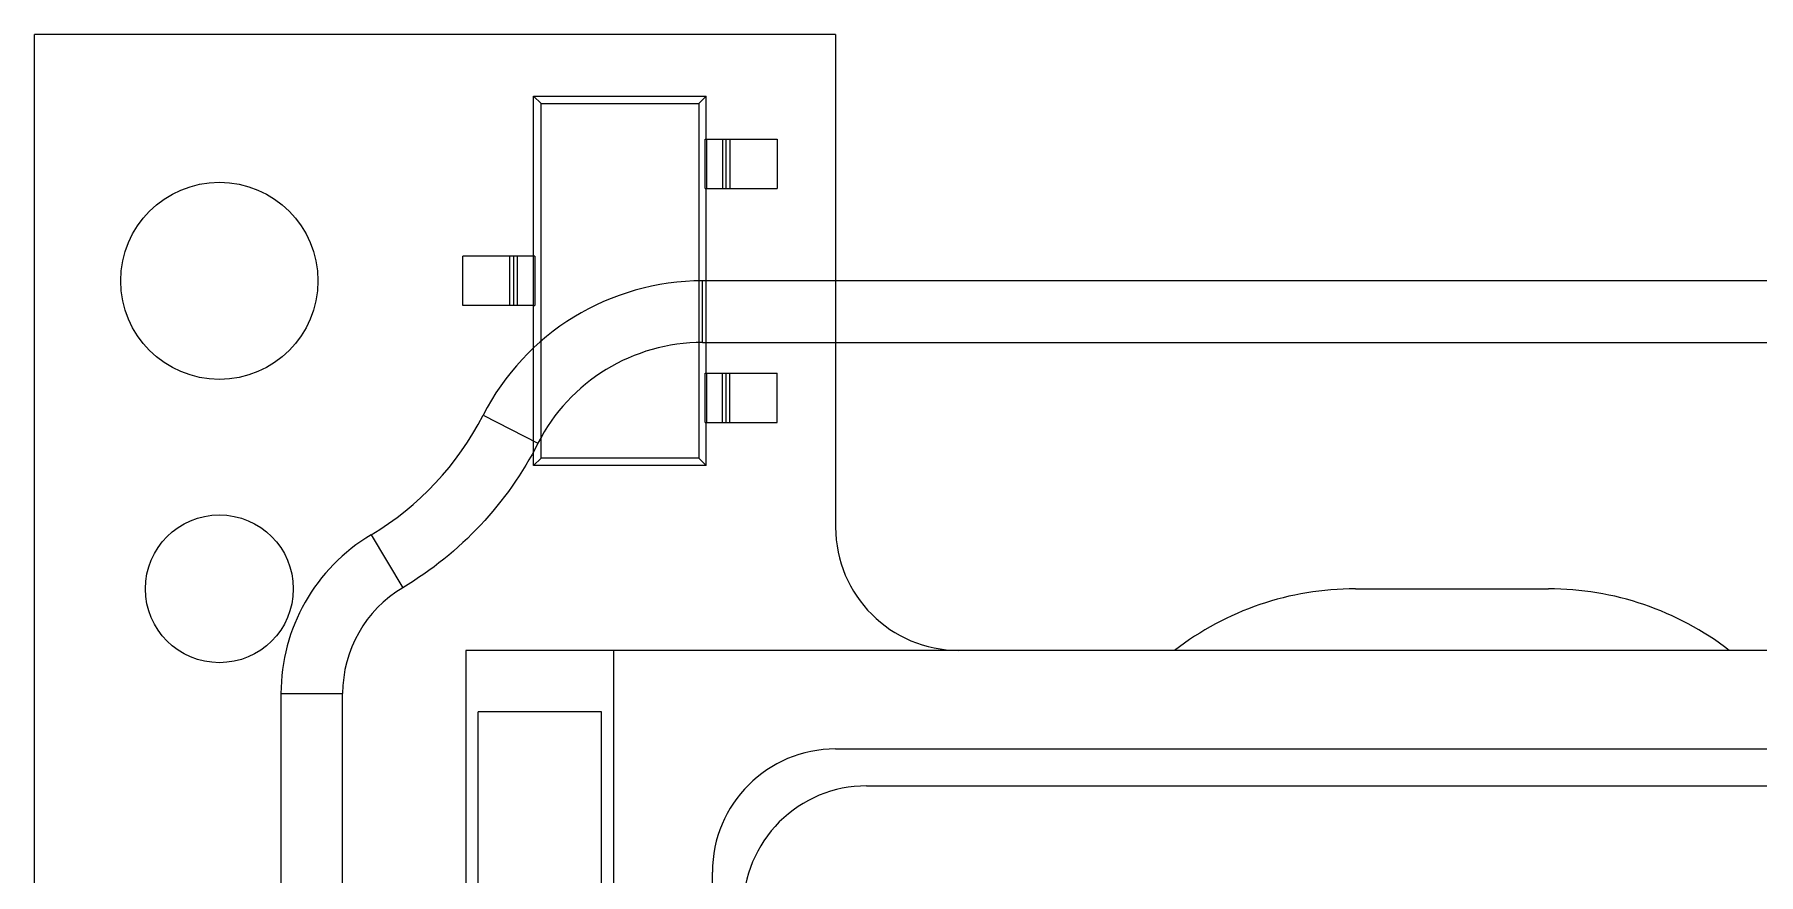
# Model space of a CAD drawing. Header units: millimetres. Extents: x -13 to 383, y -156 to 81.
# Drawn here: x 53.65 to 67.64, y 46.83 to 53.65 of the extents above; entities that cross this region are included whole.
import ezdxf

# ---------------------------------------------------------------- set-up
doc = ezdxf.new("R2010")
doc.units = ezdxf.units.MM
doc.header["$LTSCALE"] = 0.5
doc.layers.get('0').update_dxf_attribs({"lineweight": 18})

# ---------------------------------------------------------------- blocks, each defined once
blk = doc.blocks.new('*X6')
at = {"color": 7, "linetype": 'Continuous', "lineweight": 25}
for p, q in [((-6.079024883603324, 3.599999999990928), (-6.079023656018762, 4.100000000000364)), ((6.079024270831269, 4.100000000000591), (-6.079023655894616, 4.100000000000591)), ((-6.079024883603324, 3.600000000000591), (6.079024884623777, 3.600000000000591)), ((-7.860632716063265, 3.008762146883328), (-7.415227799621789, 2.781573986054809)), ((-8.768914864394901, 2.037932857056148), (-8.512609909524144, 1.608622048775032)), ((-9.499999999241027, 0.7500004323605935), (-9.499999999241027, -10.90995024925701)), ((-9.49999999973943, 0.750000432342631), (-8.999999999490228, 0.750000432342631)), ((-8.999999999241027, -27.89999999999941), (-8.999999999241027, 0.7500004323605935))]:
    blk.add_line(p, q, dxfattribs=at)
at = {"color": 0, "linetype": 'Continuous', "ltscale": 0.5}
blk.add_line((-4.75000000029786, -2.842170943040401e-14), (4.750000000298314, 0), dxfattribs=at)
at = {"color": 7, "linetype": 'Continuous', "lineweight": 25}
for centre, radius, start, end in [((-6.079028566313809, 2.100017417840604), 1.999982582165811, 89.99985932799888, 152.9751773110025), ((-9.999999958406079, 4.100000432141542), 2.401602213713868, 300.8378314235081, 332.9750132578506), ((-7.999999999924967, 0.750000432342631), 1.499999999814231, 120.8378314213746, 180.0000000000001)]:
    blk.add_arc(centre, radius, start, end, dxfattribs=at)
at = {"color": 0, "linetype": 'Continuous', "ltscale": 0.5}
blk.add_arc((-4.749999998675776, -1.000000000750532), 1.000000000747605, 90.00000009294115, 180.0000002788253, dxfattribs=at)
at = {"color": 7, "linetype": 'Continuous', "lineweight": 25}
for points in [[(-6.079024883603324, 3.599999999980014), (-6.642751487826445, 3.600001384024154), (-7.1590837787694, 3.28374718814041), (-7.415227799612239, 2.781573986049807)], [(-7.415227799614058, 2.781573986050603), (-7.663348195056187, 2.295134494436184), (-8.043746597877544, 1.88854043800302), (-8.512609909524144, 1.608622048775032)], [(-8.512609909397725, 1.608622048563007), (-8.814843191919863, 1.428184271704595), (-8.999999999490228, 1.101998654471231), (-8.999999999490228, 0.750000432342631)]]:
    blk.add_open_spline(points, degree=3, dxfattribs=at)
blk = doc.blocks.new('*X28')
at = {"color": 8, "linetype": 'Continuous', "ltscale": 0.5}
for p, q in [((1.100000761466845, 27.5000008642831), (0.1000007614668448, 27.5000008642831)), ((0.1000007614494578, 0.4999999999999147), (0.1000007614494507, 27.5000008642831)), ((1.100000761395791, 0.5000000001315605), (1.100000761395791, 27.5000008642831))]:
    blk.add_line(p, q, dxfattribs=at)
blk = doc.blocks.new('*X29')
at = {"color": 8, "ltscale": 0.5}
for p, q in [((-13.00000047037065, -0.8000000000000114), (-3.000000289837885, -0.8000000000000114)), ((-14.00000047013117, -26.20000086434436), (-14.00000047013123, -1.80000000020101))]:
    blk.add_line(p, q, dxfattribs=at)
at = {"color": 8, "linetype": 'Continuous', "ltscale": 0.5}
blk.add_arc((-13.00000046992886, -1.800000000201038), 1.000000000202306, 90.00000002531671, 179.9999999999999, dxfattribs=at)

msp = doc.modelspace()

# ---------------------------------------------------------------- linework, layer by layer
at = {"color": 3, "linetype": 'Continuous', "lineweight": 25}
msp.add_line((60.15344639138152, 53.64999987148607), (53.65344635040333, 53.64999987148607), dxfattribs=at)
at = {"color": 3}
for p, q in [((53.65344635040378, 45.89999943998245), (53.65344635040333, 53.64999987148607)), ((60.15344639138152, 53.64999987148585), (60.15344639138152, 49.64999987143764)), ((69.1534463914711, 48.64999987148562), (61.15344639153295, 48.64999987148562))]:
    msp.add_line(p, q, dxfattribs=at)
at = {"color": 9, "linetype": 'Continuous', "lineweight": 25}
for p, q in [((57.76468869686892, 53.08875803054192), (57.70344678700735, 53.14999994040349)), ((57.70344678700735, 53.14999994040349), (59.10344673708846, 53.14999994040349)), ((57.70344678700735, 51.84999982044914), (57.70344678700735, 53.14999994040349)), ((57.76468869686892, 53.08875803054192), (59.04220436156561, 53.08875803054192)), ((57.76468869686892, 50.21124182418802), (57.76468869686892, 53.08875803054192)), ((59.10344673708846, 53.14999994040349), (59.04220436156561, 53.08875803054192)), ((59.04220436156561, 53.08875803054192), (59.04220436156561, 50.21124182418802)), ((59.10344673708846, 52.80000006929853), (59.10344673708846, 53.14999994040349)), ((59.09469789282252, 52.39999981746891), (59.09469789282252, 52.80000006929853)), ((59.09469789282252, 52.80000006929853), (59.10671148837378, 52.80000006929853)), ((59.10671148837378, 52.80000006929853), (59.10671148837378, 52.39999981746891)), ((59.10671148837378, 52.80000006929853), (59.23607871324589, 52.80000006929853)), ((59.23607871324589, 52.80000006929853), (59.23607871324589, 52.39999981746891)), ((59.23607871324589, 52.80000006929853), (59.26635601014664, 52.80000006929853)), ((59.26635601014664, 52.39999981746891), (59.26635601014664, 52.80000006929853)), ((59.26635601014664, 52.80000006929853), (59.29620955527594, 52.80000006929853)), ((59.29620955527594, 52.80000006929853), (59.29620955527594, 52.39999981746891)), ((59.29620955527594, 52.80000006929853), (59.67844669163992, 52.80000006929853)), ((59.67844669163992, 52.80000006929853), (59.67844669163992, 52.39999981746891)), ((59.09469789282252, 52.39999981746891), (59.10671148837378, 52.39999981746891)), ((59.10344673708846, 50.90000003726104), (59.10344673708846, 52.39999981746891)), ((59.10671148837378, 52.39999981746891), (59.23607871324589, 52.39999981746891)), ((59.23607871324589, 52.39999981746891), (59.26635601014664, 52.39999981746891)), ((59.26635601014664, 52.39999981746891), (59.29620955527594, 52.39999981746891)), ((59.29620955527594, 52.39999981746891), (59.67844669163992, 52.39999981746891)), ((57.12844659962525, 51.45000003428081), (57.12844659962525, 51.84999982044914)), ((57.51068350315859, 51.84999982044914), (57.12844659962525, 51.84999982044914)), ((57.51068350315859, 51.45000003428081), (57.51068350315859, 51.84999982044914)), ((57.54053751394918, 51.84999982044914), (57.51068350315859, 51.84999982044914)), ((57.54053751394918, 51.84999982044914), (57.54053751394918, 51.45000003428081)), ((57.57081434518864, 51.84999982044914), (57.54053751394918, 51.84999982044914)), ((57.57081434518864, 51.84999982044914), (57.57081434518864, 51.45000003428081)), ((57.70018203572204, 51.84999982044914), (57.57081434518864, 51.84999982044914)), ((57.70018203572204, 51.84999982044914), (57.70018203572204, 51.45000003428081)), ((57.71219563127329, 51.84999982044914), (57.70018203572204, 51.84999982044914)), ((57.71219563127329, 51.84999982044914), (57.71219563127329, 51.45000003428081)), ((57.51068350315859, 51.45000003428081), (57.12844659962525, 51.45000003428081)), ((57.54053751394918, 51.45000003428081), (57.51068350315859, 51.45000003428081)), ((57.57081434518864, 51.45000003428081), (57.54053751394918, 51.45000003428081)), ((57.70018203572204, 51.45000003428081), (57.57081434518864, 51.45000003428081)), ((57.70018203572204, 51.45000003428081), (57.71219563127329, 51.45000003428081)), ((57.70344678700735, 50.14999991432646), (57.70344678700735, 51.45000003428081)), ((59.09469789282252, 50.49999978543141), (59.09469789282252, 50.90000003726104)), ((59.09469789282252, 50.90000003726104), (59.10671148837378, 50.90000003726104)), ((59.10671148837378, 50.90000003726104), (59.10671148837378, 50.49999978543141)), ((59.10671148837378, 50.90000003726104), (59.23607871324589, 50.90000003726104)), ((59.23607871324589, 50.49999978543141), (59.23607871324589, 50.90000003726104)), ((59.23607871324589, 50.90000003726104), (59.26635601014664, 50.90000003726104)), ((59.26635601014664, 50.49999978543141), (59.26635601014664, 50.90000003726104)), ((59.26635601014664, 50.90000003726104), (59.29620955527594, 50.90000003726104)), ((59.29620955527594, 50.49999978543141), (59.29620955527594, 50.90000003726104)), ((59.29620955527594, 50.90000003726104), (59.67844669163992, 50.90000003726104)), ((59.67844669163992, 50.49999978543141), (59.67844669163992, 50.90000003726104)), ((59.09469789282252, 50.49999978543141), (59.10671148837378, 50.49999978543141)), ((59.10344673708846, 50.14999991432646), (59.10344673708846, 50.49999978543141)), ((59.10671148837378, 50.49999978543141), (59.23607871324589, 50.49999978543141)), ((59.23607871324589, 50.49999978543141), (59.26635601014664, 50.49999978543141)), ((59.26635601014664, 50.49999978543141), (59.29620955527594, 50.49999978543141)), ((59.29620955527594, 50.49999978543141), (59.67844669163992, 50.49999978543141)), ((57.70344678700735, 50.14999991432646), (57.76468869686892, 50.21124182418802)), ((59.10344673708846, 50.14999991432646), (57.70344678700735, 50.14999991432646)), ((59.04220436156561, 50.21124182418802), (57.76468869686892, 50.21124182418802)), ((59.04220436156561, 50.21124182418802), (59.10344673708846, 50.14999991432646))]:
    msp.add_line(p, q, dxfattribs=at)
at = {"color": 4, "linetype": 'Continuous', "lineweight": 25}
for p, q in [((64.37041337990036, 49.15000088476458), (65.9364793209063, 49.15000088476458)), ((73.15344673038294, 48.64999987148562), (57.15344597042417, 48.64999987148562)), ((57.15344597042417, 48.64999987148562), (57.15344597042417, 20.64999900721827)), ((58.35344626025176, 20.64999900721827), (58.35344626025176, 48.64999987148562))]:
    msp.add_line(p, q, dxfattribs=at)
at = {"color": 3}
for centre, radius in [((55.15344635040333, 51.64999970758058), 0.7999999999999996), ((55.15344635054385, 49.1499997075808), 0.5999999999999994)]:
    msp.add_circle(centre, radius, dxfattribs=at)
msp.add_arc((61.15344639131695, 49.64999987143764), 0.999999999935369, 180, 270, dxfattribs=at)
at = {"color": 4, "linetype": 'Continuous', "lineweight": 25}
for centre, radius, start, end in [((64.37041335623258, 46.74800687063029), 2.401992196192475, 90, 127.6422545996109), ((65.93647934457363, 46.74800687063029), 2.401992196192481, 52.35774540038683, 90)]:
    msp.add_arc(centre, radius, start, end, dxfattribs=at)

# ---------------------------------------------------------------- block references
at = {"color": 0, "linetype": 'Continuous', "ltscale": 0.5}
for name, p in [('*X6', (65.1534463498266, 47.54999943935192)), ('*X29', (73.15344673038297, 48.64999987148563))]:
    msp.add_blockref(name, p, dxfattribs=at)
at = {"color": 8, "linetype": 'Continuous', "ltscale": 0.5}
msp.add_blockref('*X28', (57.15344597042417, 20.64999900721827), dxfattribs=at)

doc.saveas('drawing.dxf')
